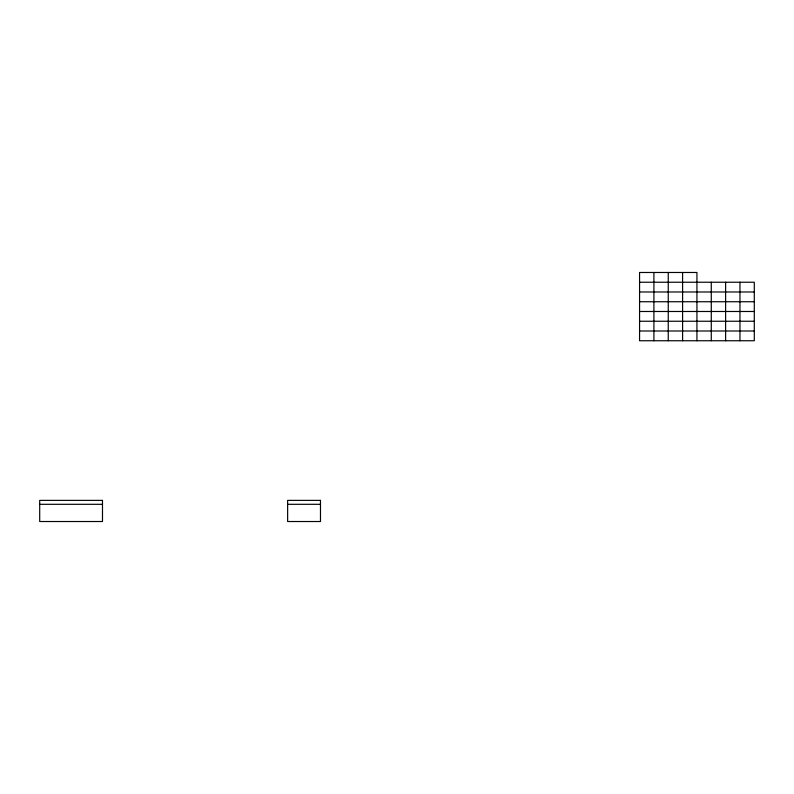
<?xml version="1.0" encoding="UTF-8"?>
<svg xmlns="http://www.w3.org/2000/svg" width="794" height="794" viewBox="0 0 794 794"><rect width="100%" height="100%" fill="white"/><g stroke="black" fill="none" stroke-linecap="round" stroke-linejoin="round"><path stroke-width="1.19" d="M639.567 282.237L754.3 282.237L754.3 340.745L639.567 340.745L639.567 272.481L696.934 272.481L696.934 340.745M639.567 291.984L754.3 291.984M639.567 301.74L754.3 301.74M639.567 311.486L754.3 311.486M639.567 321.242L754.3 321.242M639.567 330.999L754.3 330.999M39.7 504.309L102.486 504.309M287.636 504.309L320.478 504.309M739.958 282.237L739.958 340.745M725.617 282.237L725.617 340.745M711.275 282.237L711.275 340.745M682.592 272.481L682.592 340.745M668.25 272.481L668.25 340.745M653.909 272.481L653.909 340.745M102.486 500.379L39.7 500.379L39.7 521.519L102.486 521.519L102.486 500.379M320.478 500.379L287.636 500.379L287.636 521.519L320.478 521.519L320.478 500.379"/></g></svg>
